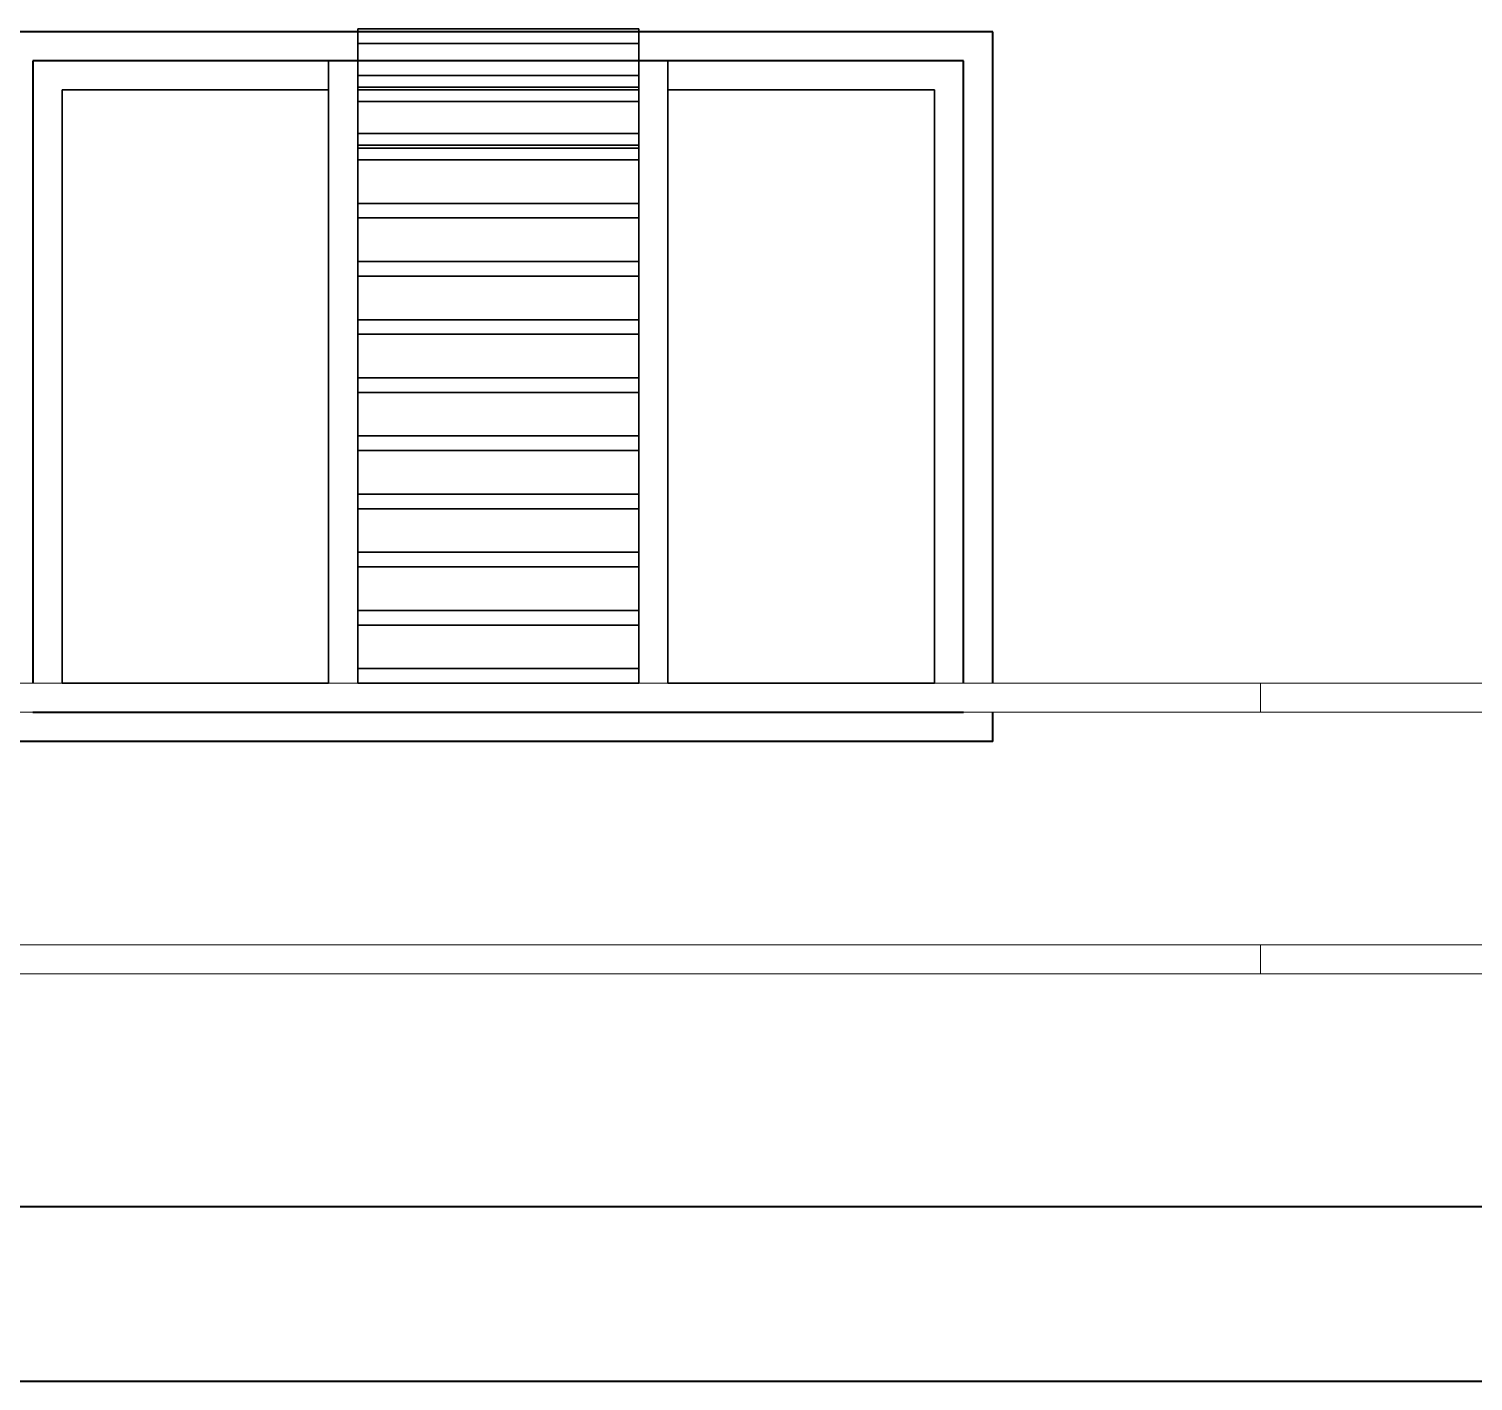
# Model space of a CAD drawing. Header units: millimetres. Extents: x -5645 to 36496, y -6563 to 7144.
# Drawn here: x 2101.7 to 2350, y -261.5 to -29 of the extents above; entities that cross this region are included whole.
import ezdxf

# ---------------------------------------------------------------- set-up
doc = ezdxf.new("R2010")
doc.units = ezdxf.units.MM
doc.header["$LTSCALE"] = 100
doc.layers.get('0').update_dxf_attribs({"lineweight": 40})
doc.layers.add('WE', color=4, linetype='Continuous', lineweight=30)
doc.layers.add('WIN', color=4, linetype='Continuous', lineweight=9)

msp = doc.modelspace()

# ---------------------------------------------------------------- linework, layer by layer
at = {"extrusion": (0, 1, -6.12323e-17)}
for p, q in [((2267.42, -29.47), (2097.42, -29.47)), ((2267.42, -29.47, 10), (2097.42, -29.47, 10)), ((2267.42, -29.47, 10), (2267.42, -29.47))]:
    msp.add_line(p, q, dxfattribs=at)
at = {"extrusion": (-2.44925e-16, -6.12323e-17, -1)}
for p, q in [((2267.42, -29.47), (2097.42, -29.47)), ((2267.42, -141.47), (2267.42, -29.47)), ((2262.42, -34.47), (2102.42, -34.47)), ((2102.42, -34.47), (2102.42, -141.47)), ((2153.25, -34.47, 5), (2102.42, -34.47, 5)), ((2102.42, -34.47, 5), (2102.42, -141.47, 5)), ((2206.58, -34.47, 5), (2158.25, -34.47, 5)), ((2262.42, -34.47, 5), (2211.58, -34.47, 5)), ((2262.42, -141.47), (2262.42, -34.47)), ((2262.42, -141.47, 5), (2262.42, -34.47, 5)), ((2102.42, -146.47), (2262.42, -146.47)), ((2102.42, -146.47, 5), (2153.25, -146.47, 5)), ((2211.58, -146.47, 5), (2262.42, -146.47, 5)), ((2267.42, -151.47), (2267.42, -146.47))]:
    msp.add_line(p, q, dxfattribs=at)
for p, q in [((2267.42, -29.47, 10), (2097.42, -29.47, 10)), ((2267.42, -141.47, 10), (2267.42, -29.47, 10)), ((2267.42, -151.47, 10), (2267.42, -146.47, 10))]:
    msp.add_line(p, q)
at = {"extrusion": (1, -1.49974e-32, -2.44925e-16)}
for p, q in [((2267.42, -141.47), (2267.42, -29.47)), ((2267.42, -29.47, 10), (2267.42, -29.47)), ((2267.42, -141.47, 10), (2267.42, -29.47, 10)), ((2102.42, -34.47, 5), (2102.42, -141.47, 5)), ((2102.42, -34.47), (2102.42, -141.47)), ((2267.42, -151.47), (2267.42, -146.47)), ((2267.42, -151.47, 10), (2267.42, -146.47, 10))]:
    msp.add_line(p, q, dxfattribs=at)
at = {"extrusion": (0, -1, 6.12323e-17)}
for p, q in [((2153.25, -34.47, 5), (2102.42, -34.47, 5)), ((2262.42, -34.47), (2102.42, -34.47)), ((2206.58, -34.47, 5), (2158.25, -34.47, 5)), ((2262.42, -34.47, 5), (2211.58, -34.47, 5)), ((2262.42, -34.47, 5), (2262.42, -34.47))]:
    msp.add_line(p, q, dxfattribs=at)
at = {"extrusion": (-1, 1.49974e-32, 2.44925e-16)}
for p, q in [((2262.42, -141.47, 5), (2262.42, -34.47, 5)), ((2262.42, -34.47, 5), (2262.42, -34.47)), ((2262.42, -141.47), (2262.42, -34.47))]:
    msp.add_line(p, q, dxfattribs=at)
for points in [[(2267.42, -151.47), (2097.42, -151.47)], [(1273.92, -231.47), (2663.47, -231.47)], [(1273.92, -261.47), (2663.47, -261.47)]]:
    msp.add_lwpolyline(points)
at = {"layer": 'WE', "extrusion": (1, -1.49974e-32, -2.44925e-16)}
for p, q in [((2158.25, -49.47, 2.5), (2158.25, -28.97, 2.5)), ((2158.25, -28.97, 5), (2158.25, -28.97, 2.5)), ((2158.25, -28.97, 5), (2158.25, -31.47, 5)), ((2158.25, -31.47, 5), (2158.25, -31.47, 2.5)), ((2158.25, -31.47, 2.5), (2158.25, -38.97, 2.5)), ((2102.42, -34.47, 5), (2102.42, -34.47)), ((2158.25, -34.47, 5), (2158.25, -36.97, 5)), ((2158.25, -34.47, 5), (2158.25, -34.47, 2.5)), ((2158.25, -34.47, 2.5), (2158.25, -36.97, 2.5)), ((2158.25, -39.47, 10), (2158.25, -34.47, 10)), ((2158.25, -34.47, 12.5), (2158.25, -34.47, 10)), ((2158.25, -141.47, 12.5), (2158.25, -34.47, 12.5)), ((2211.58, -39.47, 10), (2211.58, -34.47, 10)), ((2211.58, -34.47, 12.5), (2211.58, -34.47, 10)), ((2211.58, -34.47, 12.5), (2211.58, -141.47, 12.5)), ((2211.58, -34.47, 5), (2211.58, -39.47, 5)), ((2211.58, -34.47, 5), (2211.58, -34.47, 2.5)), ((2211.58, -141.47, 2.5), (2211.58, -34.47, 2.5)), ((2158.25, -36.97, 5), (2158.25, -36.97, 2.5)), ((2107.42, -39.47, 5), (2107.42, -141.47, 5)), ((2107.42, -39.47, 10), (2107.42, -39.47, 5)), ((2107.42, -141.47, 10), (2107.42, -39.47, 10)), ((2158.25, -38.97, 5), (2158.25, -38.97, 2.5)), ((2158.25, -38.97, 5), (2158.25, -41.47, 5)), ((2158.25, -39.47, 10), (2158.25, -39.47, 2.5)), ((2158.25, -39.47, 2.5), (2158.25, -46.97, 2.5)), ((2211.58, -39.47, 5), (2211.58, -39.47, 10)), ((2158.25, -41.47, 5), (2158.25, -41.47, 2.5)), ((2158.25, -41.47, 2.5), (2158.25, -48.97, 2.5)), ((2158.25, -46.97, 5), (2158.25, -46.97, 2.5)), ((2158.25, -46.97, 5), (2158.25, -49.47, 5)), ((2158.25, -48.97, 5), (2158.25, -48.97, 2.5)), ((2158.25, -48.97, 5), (2158.25, -51.47, 5)), ((2158.25, -49.47, 5), (2158.25, -49.47, 2.5)), ((2158.25, -51.47, 5), (2158.25, -51.47, 2.5)), ((2158.25, -51.47, 2.5), (2158.25, -58.97, 2.5)), ((2158.25, -58.97, 5), (2158.25, -58.97, 2.5)), ((2158.25, -58.97, 5), (2158.25, -61.47, 5)), ((2158.25, -61.47, 5), (2158.25, -61.47, 2.5)), ((2158.25, -61.47, 2.5), (2158.25, -68.97, 2.5)), ((2158.25, -68.97, 5), (2158.25, -68.97, 2.5)), ((2158.25, -68.97, 5), (2158.25, -71.47, 5)), ((2158.25, -71.47, 5), (2158.25, -71.47, 2.5)), ((2158.25, -71.47, 2.5), (2158.25, -78.97, 2.5)), ((2158.25, -78.97, 5), (2158.25, -78.97, 2.5)), ((2158.25, -78.97, 5), (2158.25, -81.47, 5)), ((2158.25, -81.47, 5), (2158.25, -81.47, 2.5)), ((2158.25, -81.47, 2.5), (2158.25, -88.97, 2.5)), ((2158.25, -88.97, 5), (2158.25, -91.47, 5)), ((2158.25, -88.97, 5), (2158.25, -88.97, 2.5)), ((2158.25, -91.47, 2.5), (2158.25, -98.97, 2.5)), ((2158.25, -91.47, 5), (2158.25, -91.47, 2.5)), ((2158.25, -98.97, 5), (2158.25, -101.47, 5)), ((2158.25, -98.97, 5), (2158.25, -98.97, 2.5)), ((2158.25, -101.47, 2.5), (2158.25, -108.97, 2.5)), ((2158.25, -101.47, 5), (2158.25, -101.47, 2.5)), ((2158.25, -108.97, 5), (2158.25, -111.47, 5)), ((2158.25, -108.97, 5), (2158.25, -108.97, 2.5)), ((2158.25, -111.47, 2.5), (2158.25, -118.97, 2.5)), ((2158.25, -111.47, 5), (2158.25, -111.47, 2.5)), ((2158.25, -118.97, 5), (2158.25, -121.47, 5)), ((2158.25, -118.97, 5), (2158.25, -118.97, 2.5)), ((2158.25, -121.47, 2.5), (2158.25, -128.97, 2.5)), ((2158.25, -121.47, 5), (2158.25, -121.47, 2.5)), ((2158.25, -128.97, 5), (2158.25, -131.47, 5)), ((2158.25, -128.97, 5), (2158.25, -128.97, 2.5)), ((2158.25, -131.47, 2.5), (2158.25, -138.97, 2.5)), ((2158.25, -131.47, 5), (2158.25, -131.47, 2.5)), ((2158.25, -138.97, 5), (2158.25, -141.47, 5)), ((2158.25, -138.97, 5), (2158.25, -138.97, 2.5)), ((2107.42, -141.47, 10), (2107.42, -141.47, 5)), ((2158.25, -141.47, 10), (2158.25, -141.47, 5)), ((2211.58, -141.47, 10), (2211.58, -141.47, 5)), ((2102.42, -146.47, 5), (2102.42, -146.47)), ((2158.25, -146.47, 12.5), (2158.25, -146.47, 10)), ((2211.58, -146.47, 12.5), (2211.58, -146.47, 10)), ((2211.58, -146.47, 5), (2211.58, -146.47, 2.5))]:
    msp.add_line(p, q, dxfattribs=at)
at = {"layer": 'WE', "extrusion": (0, 1, -6.12323e-17)}
for p, q in [((2206.58, -28.97, 2.5), (2158.25, -28.97, 2.5)), ((2158.25, -28.97, 5), (2158.25, -28.97, 2.5)), ((2206.58, -28.97, 5), (2158.25, -28.97, 5)), ((2206.58, -28.97, 5), (2206.58, -28.97, 2.5)), ((2158.25, -34.47, 10), (2153.25, -34.47, 10)), ((2153.25, -34.47, 12.5), (2153.25, -34.47, 10)), ((2158.25, -34.47, 12.5), (2153.25, -34.47, 12.5)), ((2158.25, -34.47, 12.5), (2158.25, -34.47, 10)), ((2211.58, -34.47, 10), (2206.58, -34.47, 10)), ((2206.58, -34.47, 12.5), (2206.58, -34.47, 10)), ((2206.58, -34.47, 12.5), (2211.58, -34.47, 12.5)), ((2211.58, -34.47, 12.5), (2211.58, -34.47, 10)), ((2206.58, -36.97, 2.5), (2158.25, -36.97, 2.5)), ((2158.25, -36.97, 5), (2158.25, -36.97, 2.5)), ((2206.58, -36.97, 5), (2158.25, -36.97, 5)), ((2206.58, -36.97, 5), (2206.58, -36.97, 2.5)), ((2206.58, -38.97, 2.5), (2158.25, -38.97, 2.5)), ((2158.25, -38.97, 5), (2158.25, -38.97, 2.5)), ((2206.58, -38.97, 5), (2158.25, -38.97, 5)), ((2206.58, -38.97, 5), (2206.58, -38.97, 2.5)), ((2206.58, -46.97, 2.5), (2158.25, -46.97, 2.5)), ((2158.25, -46.97, 5), (2158.25, -46.97, 2.5)), ((2206.58, -46.97, 5), (2158.25, -46.97, 5)), ((2206.58, -46.97, 5), (2206.58, -46.97, 2.5)), ((2206.58, -48.97, 2.5), (2158.25, -48.97, 2.5)), ((2158.25, -48.97, 5), (2158.25, -48.97, 2.5)), ((2206.58, -48.97, 5), (2158.25, -48.97, 5)), ((2206.58, -48.97, 5), (2206.58, -48.97, 2.5)), ((2206.58, -58.97, 2.5), (2158.25, -58.97, 2.5)), ((2158.25, -58.97, 5), (2158.25, -58.97, 2.5)), ((2206.58, -58.97, 5), (2158.25, -58.97, 5)), ((2206.58, -58.97, 5), (2206.58, -58.97, 2.5)), ((2206.58, -68.97, 2.5), (2158.25, -68.97, 2.5)), ((2158.25, -68.97, 5), (2158.25, -68.97, 2.5)), ((2206.58, -68.97, 5), (2158.25, -68.97, 5)), ((2206.58, -68.97, 5), (2206.58, -68.97, 2.5)), ((2206.58, -78.97, 2.5), (2158.25, -78.97, 2.5)), ((2158.25, -78.97, 5), (2158.25, -78.97, 2.5)), ((2206.58, -78.97, 5), (2158.25, -78.97, 5)), ((2206.58, -78.97, 5), (2206.58, -78.97, 2.5)), ((2206.58, -88.97, 2.5), (2158.25, -88.97, 2.5)), ((2158.25, -88.97, 5), (2158.25, -88.97, 2.5)), ((2206.58, -88.97, 5), (2158.25, -88.97, 5)), ((2206.58, -88.97, 5), (2206.58, -88.97, 2.5)), ((2206.58, -98.97, 2.5), (2158.25, -98.97, 2.5)), ((2158.25, -98.97, 5), (2158.25, -98.97, 2.5)), ((2206.58, -98.97, 5), (2158.25, -98.97, 5)), ((2206.58, -98.97, 5), (2206.58, -98.97, 2.5)), ((2206.58, -108.97, 2.5), (2158.25, -108.97, 2.5)), ((2158.25, -108.97, 5), (2158.25, -108.97, 2.5)), ((2206.58, -108.97, 5), (2158.25, -108.97, 5)), ((2206.58, -108.97, 5), (2206.58, -108.97, 2.5))]:
    msp.add_line(p, q, dxfattribs=at)
at = {"layer": 'WE'}
for p, q in [((2158.25, -28.97, 5), (2158.25, -31.47, 5)), ((2206.58, -28.97, 5), (2158.25, -28.97, 5)), ((2206.58, -31.47, 5), (2206.58, -28.97, 5)), ((2158.25, -31.47, 5), (2206.58, -31.47, 5)), ((2158.25, -34.47, 10), (2153.25, -34.47, 10)), ((2153.25, -34.47, 10), (2153.25, -39.47, 10)), ((2153.25, -34.47, 12.5), (2153.25, -141.47, 12.5)), ((2158.25, -34.47, 12.5), (2153.25, -34.47, 12.5)), ((2158.25, -39.47, 10), (2158.25, -34.47, 10)), ((2158.25, -141.47, 12.5), (2158.25, -34.47, 12.5)), ((2206.58, -34.47, 10), (2206.58, -39.47, 10)), ((2211.58, -34.47, 10), (2206.58, -34.47, 10)), ((2206.58, -141.47, 12.5), (2206.58, -34.47, 12.5)), ((2206.58, -34.47, 12.5), (2211.58, -34.47, 12.5)), ((2211.58, -39.47, 10), (2211.58, -34.47, 10)), ((2211.58, -34.47, 12.5), (2211.58, -141.47, 12.5)), ((2107.42, -39.47, 10), (2153.25, -39.47, 10)), ((2107.42, -141.47, 10), (2107.42, -39.47, 10)), ((2158.25, -38.97, 5), (2158.25, -41.47, 5)), ((2206.58, -38.97, 5), (2158.25, -38.97, 5)), ((2158.25, -39.47, 10), (2206.58, -39.47, 10)), ((2206.58, -41.47, 5), (2206.58, -38.97, 5)), ((2211.58, -39.47, 10), (2257.42, -39.47, 10)), ((2257.42, -39.47, 10), (2257.42, -141.47, 10)), ((2158.25, -41.47, 5), (2206.58, -41.47, 5)), ((2158.25, -46.97, 5), (2158.25, -49.47, 5)), ((2206.58, -46.97, 5), (2158.25, -46.97, 5)), ((2206.58, -49.47, 5), (2206.58, -46.97, 5)), ((2158.25, -48.97, 5), (2158.25, -51.47, 5)), ((2206.58, -48.97, 5), (2158.25, -48.97, 5)), ((2158.25, -49.47, 5), (2206.58, -49.47, 5)), ((2206.58, -51.47, 5), (2206.58, -48.97, 5)), ((2158.25, -51.47, 5), (2206.58, -51.47, 5)), ((2158.25, -58.97, 5), (2158.25, -61.47, 5)), ((2206.58, -58.97, 5), (2158.25, -58.97, 5)), ((2206.58, -61.47, 5), (2206.58, -58.97, 5)), ((2158.25, -61.47, 5), (2206.58, -61.47, 5)), ((2158.25, -68.97, 5), (2158.25, -71.47, 5)), ((2206.58, -68.97, 5), (2158.25, -68.97, 5)), ((2206.58, -71.47, 5), (2206.58, -68.97, 5)), ((2158.25, -71.47, 5), (2206.58, -71.47, 5)), ((2158.25, -78.97, 5), (2158.25, -81.47, 5)), ((2206.58, -78.97, 5), (2158.25, -78.97, 5)), ((2206.58, -81.47, 5), (2206.58, -78.97, 5)), ((2158.25, -81.47, 5), (2206.58, -81.47, 5)), ((2158.25, -88.97, 5), (2158.25, -91.47, 5)), ((2206.58, -88.97, 5), (2158.25, -88.97, 5)), ((2206.58, -91.47, 5), (2206.58, -88.97, 5)), ((2158.25, -91.47, 5), (2206.58, -91.47, 5)), ((2158.25, -98.97, 5), (2158.25, -101.47, 5)), ((2206.58, -98.97, 5), (2158.25, -98.97, 5)), ((2206.58, -101.47, 5), (2206.58, -98.97, 5)), ((2158.25, -101.47, 5), (2206.58, -101.47, 5)), ((2158.25, -108.97, 5), (2158.25, -111.47, 5)), ((2206.58, -108.97, 5), (2158.25, -108.97, 5)), ((2206.58, -111.47, 5), (2206.58, -108.97, 5)), ((2158.25, -111.47, 5), (2206.58, -111.47, 5)), ((2153.25, -141.47, 10), (2107.42, -141.47, 10)), ((2206.58, -141.47, 10), (2158.25, -141.47, 10)), ((2257.42, -141.47, 10), (2211.58, -141.47, 10)), ((2153.25, -146.47, 10), (2158.25, -146.47, 10))]:
    msp.add_line(p, q, dxfattribs=at)
at = {"layer": 'WE', "extrusion": (-2.44925e-16, -6.12323e-17, -1)}
for p, q in [((2206.58, -28.97, 2.5), (2158.25, -28.97, 2.5)), ((2158.25, -49.47, 2.5), (2158.25, -28.97, 2.5)), ((2206.58, -49.47, 2.5), (2206.58, -28.97, 2.5)), ((2158.25, -31.47, 2.5), (2206.58, -31.47, 2.5)), ((2158.25, -31.47, 2.5), (2158.25, -38.97, 2.5)), ((2206.58, -31.47, 2.5), (2206.58, -38.97, 2.5)), ((2153.25, -39.47, 5), (2153.25, -34.47, 5)), ((2153.25, -34.47, 2.5), (2158.25, -34.47, 2.5)), ((2153.25, -141.47, 2.5), (2153.25, -34.47, 2.5)), ((2158.25, -34.47, 5), (2158.25, -36.97, 5)), ((2158.25, -34.47, 2.5), (2158.25, -36.97, 2.5)), ((2206.58, -36.97, 5), (2206.58, -34.47, 5)), ((2206.58, -34.47, 2.5), (2206.58, -36.97, 2.5)), ((2211.58, -34.47, 2.5), (2206.58, -34.47, 2.5)), ((2211.58, -34.47, 5), (2211.58, -39.47, 5)), ((2211.58, -141.47, 2.5), (2211.58, -34.47, 2.5)), ((2206.58, -36.97, 5), (2158.25, -36.97, 5)), ((2206.58, -36.97, 2.5), (2158.25, -36.97, 2.5)), ((2153.25, -39.47, 5), (2107.42, -39.47, 5)), ((2107.42, -39.47, 5), (2107.42, -141.47, 5)), ((2206.58, -38.97, 2.5), (2158.25, -38.97, 2.5)), ((2158.25, -39.47, 2.5), (2206.58, -39.47, 2.5)), ((2158.25, -39.47, 2.5), (2158.25, -46.97, 2.5)), ((2206.58, -39.47, 2.5), (2206.58, -46.97, 2.5)), ((2257.42, -39.47, 5), (2211.58, -39.47, 5)), ((2257.42, -141.47, 5), (2257.42, -39.47, 5)), ((2158.25, -41.47, 2.5), (2206.58, -41.47, 2.5)), ((2158.25, -41.47, 2.5), (2158.25, -48.97, 2.5)), ((2206.58, -41.47, 2.5), (2206.58, -48.97, 2.5)), ((2206.58, -46.97, 2.5), (2158.25, -46.97, 2.5)), ((2206.58, -48.97, 2.5), (2158.25, -48.97, 2.5)), ((2158.25, -49.47, 2.5), (2206.58, -49.47, 2.5)), ((2158.25, -51.47, 2.5), (2206.58, -51.47, 2.5)), ((2158.25, -51.47, 2.5), (2158.25, -58.97, 2.5)), ((2206.58, -51.47, 2.5), (2206.58, -58.97, 2.5)), ((2206.58, -58.97, 2.5), (2158.25, -58.97, 2.5)), ((2158.25, -61.47, 2.5), (2206.58, -61.47, 2.5)), ((2158.25, -61.47, 2.5), (2158.25, -68.97, 2.5)), ((2206.58, -61.47, 2.5), (2206.58, -68.97, 2.5)), ((2206.58, -68.97, 2.5), (2158.25, -68.97, 2.5)), ((2158.25, -71.47, 2.5), (2206.58, -71.47, 2.5)), ((2158.25, -71.47, 2.5), (2158.25, -78.97, 2.5)), ((2206.58, -71.47, 2.5), (2206.58, -78.97, 2.5)), ((2206.58, -78.97, 2.5), (2158.25, -78.97, 2.5)), ((2158.25, -81.47, 2.5), (2206.58, -81.47, 2.5)), ((2158.25, -81.47, 2.5), (2158.25, -88.97, 2.5)), ((2206.58, -81.47, 2.5), (2206.58, -88.97, 2.5)), ((2206.58, -88.97, 2.5), (2158.25, -88.97, 2.5)), ((2158.25, -91.47, 2.5), (2206.58, -91.47, 2.5)), ((2158.25, -91.47, 2.5), (2158.25, -98.97, 2.5)), ((2206.58, -91.47, 2.5), (2206.58, -98.97, 2.5)), ((2206.58, -98.97, 2.5), (2158.25, -98.97, 2.5)), ((2158.25, -101.47, 2.5), (2206.58, -101.47, 2.5)), ((2158.25, -101.47, 2.5), (2158.25, -108.97, 2.5)), ((2206.58, -101.47, 2.5), (2206.58, -108.97, 2.5)), ((2206.58, -108.97, 2.5), (2158.25, -108.97, 2.5)), ((2158.25, -111.47, 2.5), (2206.58, -111.47, 2.5)), ((2158.25, -111.47, 2.5), (2158.25, -118.97, 2.5)), ((2206.58, -111.47, 2.5), (2206.58, -118.97, 2.5)), ((2206.58, -118.97, 2.5), (2158.25, -118.97, 2.5)), ((2158.25, -121.47, 2.5), (2206.58, -121.47, 2.5)), ((2158.25, -121.47, 2.5), (2158.25, -128.97, 2.5)), ((2206.58, -121.47, 2.5), (2206.58, -128.97, 2.5)), ((2206.58, -128.97, 2.5), (2158.25, -128.97, 2.5)), ((2158.25, -131.47, 2.5), (2206.58, -131.47, 2.5)), ((2158.25, -131.47, 2.5), (2158.25, -138.97, 2.5)), ((2206.58, -131.47, 2.5), (2206.58, -138.97, 2.5)), ((2206.58, -138.97, 2.5), (2158.25, -138.97, 2.5)), ((2107.42, -141.47, 5), (2153.25, -141.47, 5)), ((2158.25, -141.47, 2.5), (2206.58, -141.47, 2.5)), ((2211.58, -141.47, 5), (2257.42, -141.47, 5)), ((2158.25, -146.47, 2.5), (2153.25, -146.47, 2.5)), ((2206.58, -146.47, 2.5), (2211.58, -146.47, 2.5))]:
    msp.add_line(p, q, dxfattribs=at)
at = {"layer": 'WE', "extrusion": (-1, 1.49974e-32, 2.44925e-16)}
for p, q in [((2206.58, -49.47, 2.5), (2206.58, -28.97, 2.5)), ((2206.58, -28.97, 5), (2206.58, -28.97, 2.5)), ((2206.58, -31.47, 5), (2206.58, -28.97, 5)), ((2206.58, -31.47, 5), (2206.58, -31.47, 2.5)), ((2206.58, -31.47, 2.5), (2206.58, -38.97, 2.5)), ((2153.25, -34.47, 10), (2153.25, -39.47, 10)), ((2153.25, -34.47, 12.5), (2153.25, -34.47, 10)), ((2153.25, -39.47, 5), (2153.25, -34.47, 5)), ((2153.25, -34.47, 12.5), (2153.25, -141.47, 12.5)), ((2153.25, -34.47, 5), (2153.25, -34.47, 2.5)), ((2153.25, -141.47, 2.5), (2153.25, -34.47, 2.5)), ((2206.58, -36.97, 5), (2206.58, -34.47, 5)), ((2206.58, -34.47, 5), (2206.58, -34.47, 2.5)), ((2206.58, -34.47, 2.5), (2206.58, -36.97, 2.5)), ((2206.58, -34.47, 10), (2206.58, -39.47, 10)), ((2206.58, -34.47, 12.5), (2206.58, -34.47, 10)), ((2206.58, -141.47, 12.5), (2206.58, -34.47, 12.5)), ((2206.58, -36.97, 5), (2206.58, -36.97, 2.5)), ((2153.25, -39.47, 10), (2153.25, -39.47, 5)), ((2206.58, -38.97, 5), (2206.58, -38.97, 2.5)), ((2206.58, -41.47, 5), (2206.58, -38.97, 5)), ((2206.58, -39.47, 10), (2206.58, -39.47, 2.5)), ((2206.58, -39.47, 2.5), (2206.58, -46.97, 2.5)), ((2257.42, -141.47, 5), (2257.42, -39.47, 5)), ((2257.42, -39.47, 10), (2257.42, -39.47, 5)), ((2257.42, -39.47, 10), (2257.42, -141.47, 10)), ((2206.58, -41.47, 5), (2206.58, -41.47, 2.5)), ((2206.58, -41.47, 2.5), (2206.58, -48.97, 2.5)), ((2206.58, -46.97, 5), (2206.58, -46.97, 2.5)), ((2206.58, -49.47, 5), (2206.58, -46.97, 5)), ((2206.58, -48.97, 5), (2206.58, -48.97, 2.5)), ((2206.58, -51.47, 5), (2206.58, -48.97, 5)), ((2206.58, -49.47, 5), (2206.58, -49.47, 2.5)), ((2206.58, -51.47, 5), (2206.58, -51.47, 2.5)), ((2206.58, -51.47, 2.5), (2206.58, -58.97, 2.5)), ((2206.58, -58.97, 5), (2206.58, -58.97, 2.5)), ((2206.58, -61.47, 5), (2206.58, -58.97, 5)), ((2206.58, -61.47, 5), (2206.58, -61.47, 2.5)), ((2206.58, -61.47, 2.5), (2206.58, -68.97, 2.5)), ((2206.58, -68.97, 5), (2206.58, -68.97, 2.5)), ((2206.58, -71.47, 5), (2206.58, -68.97, 5)), ((2206.58, -71.47, 5), (2206.58, -71.47, 2.5)), ((2206.58, -71.47, 2.5), (2206.58, -78.97, 2.5)), ((2206.58, -78.97, 5), (2206.58, -78.97, 2.5)), ((2206.58, -81.47, 5), (2206.58, -78.97, 5)), ((2206.58, -81.47, 2.5), (2206.58, -88.97, 2.5)), ((2206.58, -81.47, 5), (2206.58, -81.47, 2.5)), ((2206.58, -91.47, 5), (2206.58, -88.97, 5)), ((2206.58, -88.97, 5), (2206.58, -88.97, 2.5)), ((2206.58, -91.47, 2.5), (2206.58, -98.97, 2.5)), ((2206.58, -91.47, 5), (2206.58, -91.47, 2.5)), ((2206.58, -101.47, 5), (2206.58, -98.97, 5)), ((2206.58, -98.97, 5), (2206.58, -98.97, 2.5)), ((2206.58, -101.47, 2.5), (2206.58, -108.97, 2.5)), ((2206.58, -101.47, 5), (2206.58, -101.47, 2.5)), ((2206.58, -111.47, 5), (2206.58, -108.97, 5)), ((2206.58, -108.97, 5), (2206.58, -108.97, 2.5)), ((2206.58, -111.47, 2.5), (2206.58, -118.97, 2.5)), ((2206.58, -111.47, 5), (2206.58, -111.47, 2.5)), ((2206.58, -121.47, 5), (2206.58, -118.97, 5)), ((2206.58, -118.97, 5), (2206.58, -118.97, 2.5)), ((2206.58, -121.47, 2.5), (2206.58, -128.97, 2.5)), ((2206.58, -121.47, 5), (2206.58, -121.47, 2.5)), ((2206.58, -131.47, 5), (2206.58, -128.97, 5)), ((2206.58, -128.97, 5), (2206.58, -128.97, 2.5)), ((2206.58, -131.47, 2.5), (2206.58, -138.97, 2.5)), ((2206.58, -131.47, 5), (2206.58, -131.47, 2.5)), ((2206.58, -141.47, 5), (2206.58, -138.97, 5)), ((2206.58, -138.97, 5), (2206.58, -138.97, 2.5)), ((2153.25, -141.47, 5), (2153.25, -141.47, 10)), ((2206.58, -141.47, 5), (2206.58, -141.47, 10)), ((2257.42, -141.47, 10), (2257.42, -141.47, 5)), ((2153.25, -146.47, 12.5), (2153.25, -146.47, 10)), ((2153.25, -146.47, 5), (2153.25, -146.47, 2.5)), ((2206.58, -146.47, 12.5), (2206.58, -146.47, 10)), ((2262.42, -146.47, 5), (2262.42, -146.47))]:
    msp.add_line(p, q, dxfattribs=at)
at = {"layer": 'WE', "extrusion": (0, -1, 6.12323e-17)}
for p, q in [((2158.25, -31.47, 2.5), (2206.58, -31.47, 2.5)), ((2158.25, -31.47, 5), (2158.25, -31.47, 2.5)), ((2158.25, -31.47, 5), (2206.58, -31.47, 5)), ((2206.58, -31.47, 5), (2206.58, -31.47, 2.5)), ((2102.42, -34.47, 5), (2102.42, -34.47)), ((2153.25, -34.47, 5), (2153.25, -34.47, 2.5)), ((2153.25, -34.47, 2.5), (2158.25, -34.47, 2.5)), ((2158.25, -34.47, 5), (2158.25, -34.47, 2.5)), ((2206.58, -34.47, 5), (2206.58, -34.47, 2.5)), ((2211.58, -34.47, 2.5), (2206.58, -34.47, 2.5)), ((2211.58, -34.47, 5), (2211.58, -34.47, 2.5)), ((2107.42, -39.47, 10), (2153.25, -39.47, 10)), ((2153.25, -39.47, 5), (2107.42, -39.47, 5)), ((2107.42, -39.47, 10), (2107.42, -39.47, 5)), ((2153.25, -39.47, 10), (2153.25, -39.47, 5)), ((2158.25, -39.47, 2.5), (2206.58, -39.47, 2.5)), ((2158.25, -39.47, 10), (2158.25, -39.47, 2.5)), ((2158.25, -39.47, 10), (2206.58, -39.47, 10)), ((2206.58, -39.47, 10), (2206.58, -39.47, 2.5)), ((2211.58, -39.47, 5), (2211.58, -39.47, 10)), ((2257.42, -39.47, 5), (2211.58, -39.47, 5)), ((2211.58, -39.47, 10), (2257.42, -39.47, 10)), ((2257.42, -39.47, 10), (2257.42, -39.47, 5)), ((2158.25, -41.47, 2.5), (2206.58, -41.47, 2.5)), ((2158.25, -41.47, 5), (2158.25, -41.47, 2.5)), ((2158.25, -41.47, 5), (2206.58, -41.47, 5)), ((2206.58, -41.47, 5), (2206.58, -41.47, 2.5)), ((2158.25, -49.47, 2.5), (2206.58, -49.47, 2.5)), ((2158.25, -49.47, 5), (2158.25, -49.47, 2.5)), ((2158.25, -49.47, 5), (2206.58, -49.47, 5)), ((2206.58, -49.47, 5), (2206.58, -49.47, 2.5)), ((2158.25, -51.47, 2.5), (2206.58, -51.47, 2.5)), ((2158.25, -51.47, 5), (2158.25, -51.47, 2.5)), ((2158.25, -51.47, 5), (2206.58, -51.47, 5)), ((2206.58, -51.47, 5), (2206.58, -51.47, 2.5)), ((2158.25, -61.47, 2.5), (2206.58, -61.47, 2.5)), ((2158.25, -61.47, 5), (2158.25, -61.47, 2.5)), ((2158.25, -61.47, 5), (2206.58, -61.47, 5)), ((2206.58, -61.47, 5), (2206.58, -61.47, 2.5)), ((2158.25, -71.47, 2.5), (2206.58, -71.47, 2.5)), ((2158.25, -71.47, 5), (2158.25, -71.47, 2.5)), ((2158.25, -71.47, 5), (2206.58, -71.47, 5)), ((2206.58, -71.47, 5), (2206.58, -71.47, 2.5)), ((2158.25, -81.47, 2.5), (2206.58, -81.47, 2.5)), ((2158.25, -81.47, 5), (2158.25, -81.47, 2.5)), ((2158.25, -81.47, 5), (2206.58, -81.47, 5)), ((2206.58, -81.47, 5), (2206.58, -81.47, 2.5)), ((2158.25, -91.47, 2.5), (2206.58, -91.47, 2.5)), ((2158.25, -91.47, 5), (2158.25, -91.47, 2.5)), ((2158.25, -91.47, 5), (2206.58, -91.47, 5)), ((2206.58, -91.47, 5), (2206.58, -91.47, 2.5)), ((2158.25, -101.47, 2.5), (2206.58, -101.47, 2.5)), ((2158.25, -101.47, 5), (2158.25, -101.47, 2.5)), ((2158.25, -101.47, 5), (2206.58, -101.47, 5)), ((2206.58, -101.47, 5), (2206.58, -101.47, 2.5))]:
    msp.add_line(p, q, dxfattribs=at)
at = {"layer": 'WIN', "color": 3}
for points in [[(1273.92, -141.47), (2663.47, -141.47)], [(2313.47, -141.47), (2313.47, -146.47)], [(1278.92, -146.47), (2658.47, -146.47)], [(1278.92, -186.47), (2658.47, -186.47)], [(2313.47, -186.47), (2313.47, -191.47)], [(1278.92, -191.47), (2658.47, -191.47)]]:
    msp.add_lwpolyline(points, dxfattribs=at)

doc.saveas('drawing.dxf')
